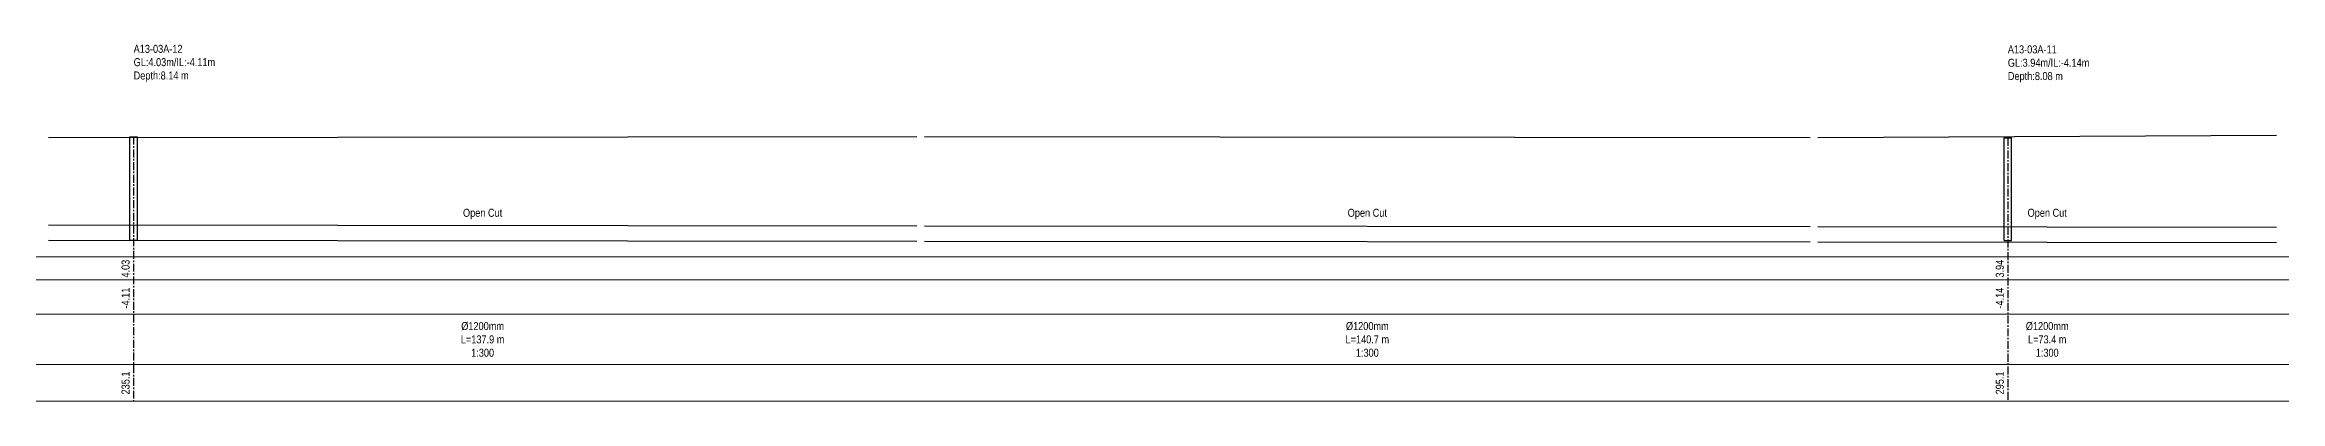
# Model space of a CAD drawing. Header units: metres. Extents: x -765 to 10195, y -99 to 211.
# Drawn here: x 295.1 to 647.1, y -33.6 to 22.5 of the extents above; entities that cross this region are included whole.
import ezdxf

# ---------------------------------------------------------------- set-up
doc = ezdxf.new("R2010")
doc.units = ezdxf.units.M
doc.header["$MEASUREMENT"] = 0
doc.linetypes.add('CENTER', pattern=[2, 1.25, -0.25, 0.25, -0.25])
doc.layers.add('PDF_Text', color=7, linetype='Continuous')
doc.layers.add('SM_PP_GRIDTEXT', color=7, linetype='Continuous', lineweight=5)
doc.styles.add('ALL', font='swissc.ttf')

msp = doc.modelspace()

# ---------------------------------------------------------------- linework, layer by layer
for p, q in [((432.4, -6.02), (295.7, -5.88)), ((573.1, -6.16), (433.6, -6.02)), ((646.5, -6.24), (574.3, -6.16)), ((432.4, -8.42), (295.7, -8.28)), ((573.1, -8.56), (433.6, -8.42)), ((646.5, -8.64), (574.3, -8.56))]:
    msp.add_line(p, q)
at = {"layer": 'GROUND_ELEVATION', "color": 3}
for p, q in [((432.4, 8.04), (295.7, 7.88)), ((573.1, 7.88), (433.6, 8.04)), ((646.5, 8.24), (574.3, 7.88))]:
    msp.add_line(p, q, dxfattribs=at)
at = {"layer": 'lines', "color": 8, "linetype": 'CENTER'}
for p, q in [((309.1, 8.06), (309.1, -33.61)), ((604.2, 7.88), (604.2, -33.61))]:
    msp.add_line(p, q, dxfattribs=at)
at = {"layer": 'Profile Manhole'}
for p, q in [((308.5, -8.22), (308.5, 8.06)), ((308.5, 8.06), (309.7, 8.06)), ((309.7, -8.22), (309.7, 8.06)), ((603.6, -8.28), (603.6, 7.88)), ((603.6, 7.88), (604.8, 7.88)), ((604.8, -8.28), (604.8, 7.88)), ((308.5, -8.22), (309.7, -8.22)), ((603.6, -8.28), (604.8, -8.28))]:
    msp.add_line(p, q, dxfattribs=at)
at = {"layer": 'SM_PP_GRIDTEXT'}
for p, q in [((-6.65, -10.85), (10187.7, -10.85)), ((-6.65, -14.49), (10187.7, -14.49)), ((-6.65, -19.88), (10187.7, -19.88)), ((-6.65, -27.83), (10187.7, -27.83)), ((-6.65, -33.61), (10187.7, -33.61))]:
    msp.add_line(p, q, dxfattribs=at)

# ---------------------------------------------------------------- texts
at = {"layer": 'ANNOTATION', "color": 7, "char_height": 1.26, "style": 'ALL'}
for s, insert, attachment_point in [('A13-03A-12\\PGL:4.03m/IL:-4.11m\\PDepth:8.14 m', (309.1, 22.53), 1), ('A13-03A-11\\PGL:3.94m/IL:-4.14m\\PDepth:8.08 m', (604.2, 22.44), 1), ('Open Cut ', (364.05, -3.29), 2), ('Open Cut ', (503.35, -3.29), 2), ('Open Cut ', (610.4, -3.29), 2), ('Ø1200mm\\PL=137.9 m\\P1:300', (364.05, -21.13), 2), ('Ø1200mm\\PL=140.7 m\\P1:300', (503.35, -21.13), 2), ('Ø1200mm\\PL=73.4 m\\P1:300', (610.4, -21.13), 2)]:
    msp.add_mtext(s, dxfattribs=dict(at, insert=insert, attachment_point=attachment_point))
at = {"layer": 'PDF_text', "color": 7, "style": 'ALL'}
for s, p in [('4.03', (308.46, -14.13)), ('3.94', (603.56, -14.13)), ('-4.11', (308.46, -19.01)), ('-4.14', (603.56, -19.01)), ('235.1', (308.46, -32.53)), ('295.1', (603.56, -32.53))]:
    msp.add_text(s, height=1.26, rotation=90, dxfattribs=at).set_placement(p)

doc.saveas('drawing.dxf')
